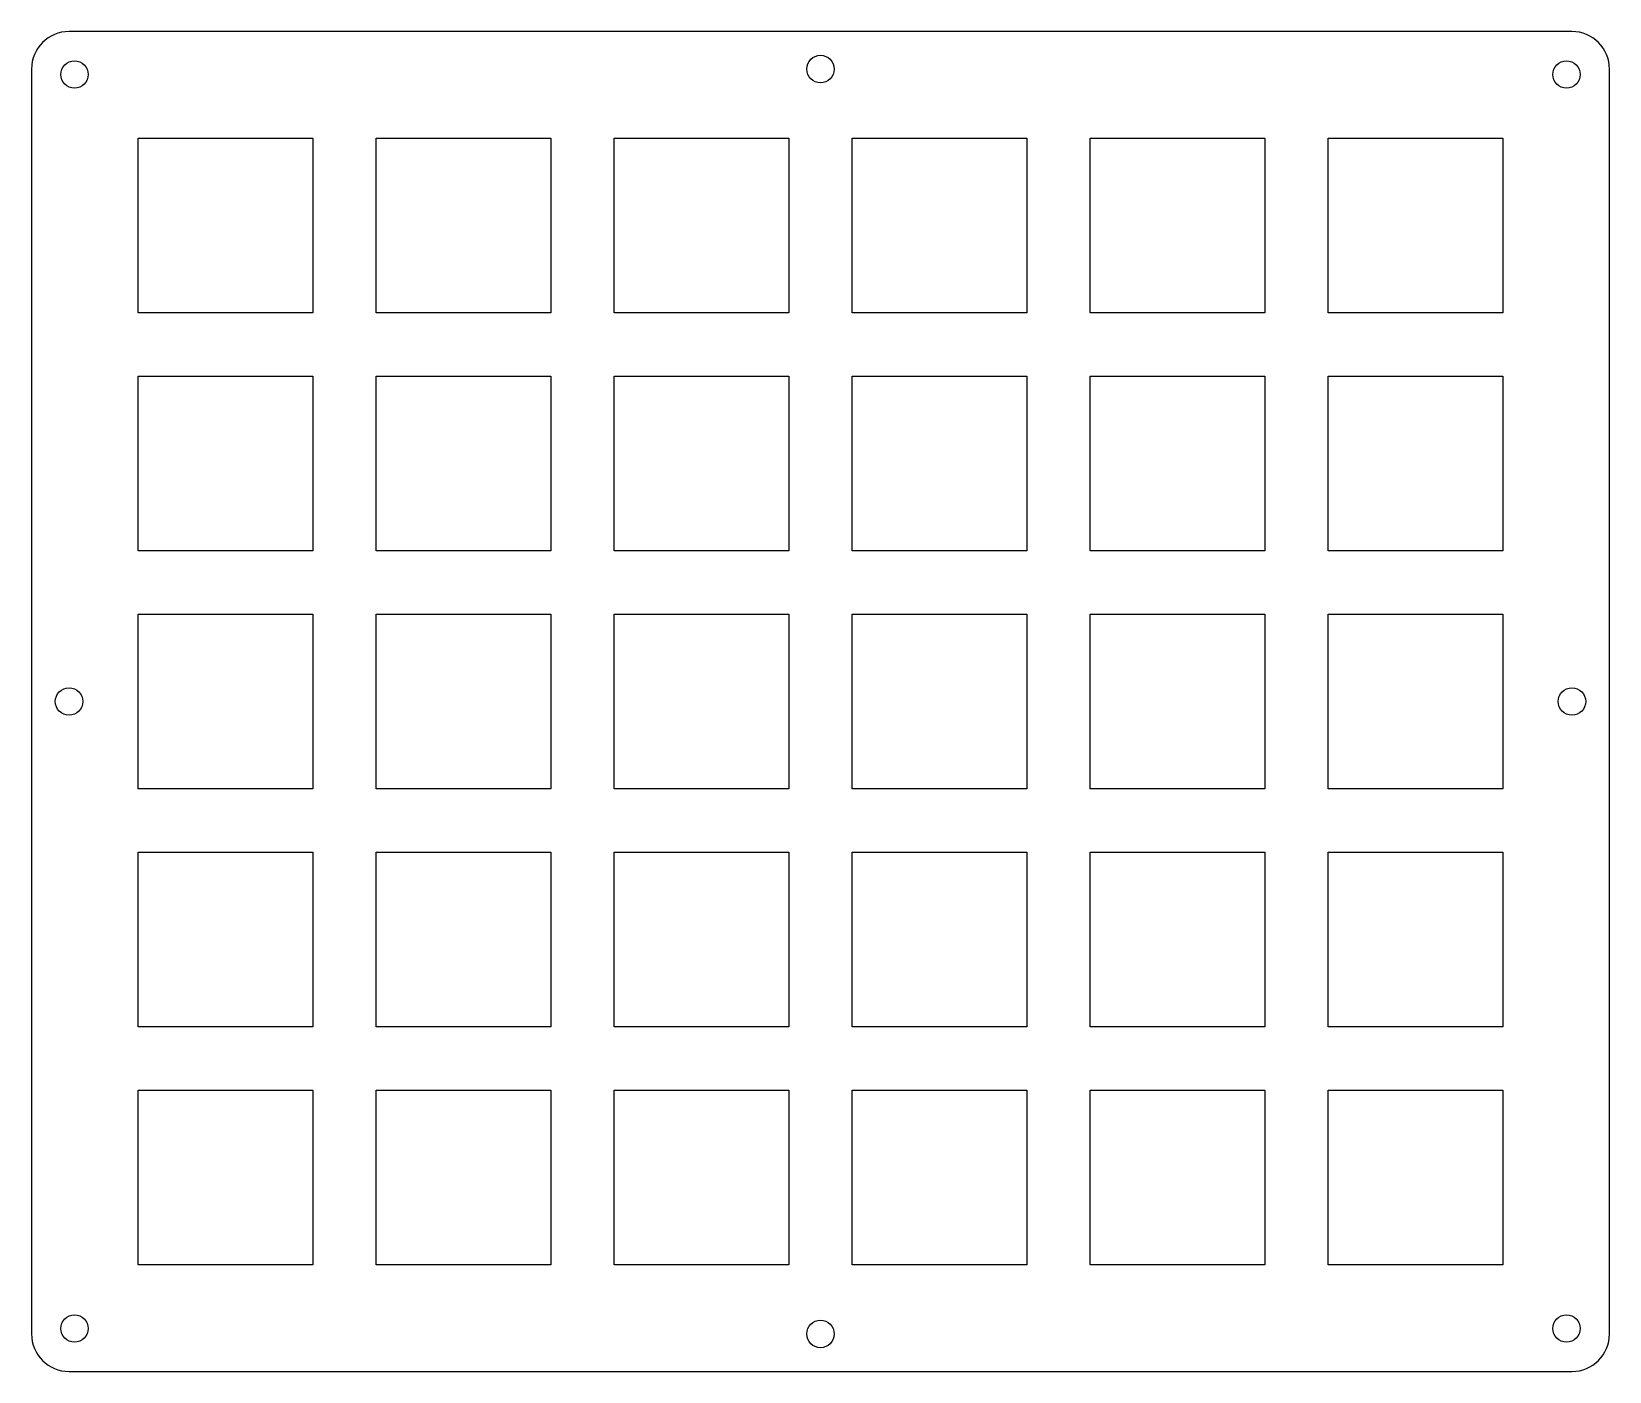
# Model space of a CAD drawing. Header units: millimetres. Extents: x -63 to 63, y -54 to 54.
import ezdxf

# ---------------------------------------------------------------- set-up
doc = ezdxf.new("R2010")
doc.units = ezdxf.units.MM
doc.layers.add('CUTOUTS', color=1, linetype='CONTINUOUS')
doc.layers.add('PERIMETER', color=5, linetype='CONTINUOUS')

msp = doc.modelspace()

# ---------------------------------------------------------------- linework, layer by layer
at = {"layer": 'CUTOUTS'}
for p, q in [((-54.625, 31.1), (-54.625, 45.1)), ((-54.625, 45.1), (-40.625, 45.1)), ((-40.625, 45.1), (-40.625, 31.1)), ((-35.575, 31.1), (-35.575, 45.1)), ((-35.575, 45.1), (-21.575, 45.1)), ((-21.575, 45.1), (-21.575, 31.1)), ((-16.525, 31.1), (-16.525, 45.1)), ((-16.525, 45.1), (-2.525, 45.1)), ((-2.525, 45.1), (-2.525, 31.1)), ((2.525, 31.1), (2.525, 45.1)), ((2.525, 45.1), (16.525, 45.1)), ((16.525, 45.1), (16.525, 31.1)), ((21.575, 31.1), (21.575, 45.1)), ((21.575, 45.1), (35.575, 45.1)), ((35.575, 45.1), (35.575, 31.1)), ((40.625, 31.1), (40.625, 45.1)), ((40.625, 45.1), (54.625, 45.1)), ((54.625, 45.1), (54.625, 31.1)), ((-40.625, 31.1), (-54.625, 31.1)), ((-21.575, 31.1), (-35.575, 31.1)), ((-2.525, 31.1), (-16.525, 31.1)), ((16.525, 31.1), (2.525, 31.1)), ((35.575, 31.1), (21.575, 31.1)), ((54.625, 31.1), (40.625, 31.1)), ((-54.625, 12.05), (-54.625, 26.05)), ((-54.625, 26.05), (-40.625, 26.05)), ((-40.625, 26.05), (-40.625, 12.05)), ((-35.575, 12.05), (-35.575, 26.05)), ((-35.575, 26.05), (-21.575, 26.05)), ((-21.575, 26.05), (-21.575, 12.05)), ((-16.525, 12.05), (-16.525, 26.05)), ((-16.525, 26.05), (-2.525, 26.05)), ((-2.525, 26.05), (-2.525, 12.05)), ((2.525, 12.05), (2.525, 26.05)), ((2.525, 26.05), (16.525, 26.05)), ((16.525, 26.05), (16.525, 12.05)), ((21.575, 12.05), (21.575, 26.05)), ((21.575, 26.05), (35.575, 26.05)), ((35.575, 26.05), (35.575, 12.05)), ((40.625, 12.05), (40.625, 26.05)), ((40.625, 26.05), (54.625, 26.05)), ((54.625, 26.05), (54.625, 12.05)), ((-40.625, 12.05), (-54.625, 12.05)), ((-21.575, 12.05), (-35.575, 12.05)), ((-2.525, 12.05), (-16.525, 12.05)), ((16.525, 12.05), (2.525, 12.05)), ((35.575, 12.05), (21.575, 12.05)), ((54.625, 12.05), (40.625, 12.05)), ((-54.625, 7), (-40.625, 7)), ((-54.625, -7), (-54.625, 7)), ((-40.625, 7), (-40.625, -7)), ((-35.575, -7), (-35.575, 7)), ((-35.575, 7), (-21.575, 7)), ((-21.575, 7), (-21.575, -7)), ((-16.525, -7), (-16.525, 7)), ((-16.525, 7), (-2.525, 7)), ((-2.525, 7), (-2.525, -7)), ((2.525, -7), (2.525, 7)), ((2.525, 7), (16.525, 7)), ((16.525, 7), (16.525, -7)), ((21.575, -7), (21.575, 7)), ((21.575, 7), (35.575, 7)), ((35.575, 7), (35.575, -7)), ((40.625, -7), (40.625, 7)), ((40.625, 7), (54.625, 7)), ((54.625, 7), (54.625, -7)), ((-40.625, -7), (-54.625, -7)), ((-21.575, -7), (-35.575, -7)), ((-2.525, -7), (-16.525, -7)), ((16.525, -7), (2.525, -7)), ((35.575, -7), (21.575, -7)), ((54.625, -7), (40.625, -7)), ((-54.625, -26.05), (-54.625, -12.05)), ((-54.625, -12.05), (-40.625, -12.05)), ((-40.625, -12.05), (-40.625, -26.05)), ((-35.575, -26.05), (-35.575, -12.05)), ((-35.575, -12.05), (-21.575, -12.05)), ((-21.575, -12.05), (-21.575, -26.05)), ((-16.525, -26.05), (-16.525, -12.05)), ((-16.525, -12.05), (-2.525, -12.05)), ((-2.525, -12.05), (-2.525, -26.05)), ((2.525, -26.05), (2.525, -12.05)), ((2.525, -12.05), (16.525, -12.05)), ((16.525, -12.05), (16.525, -26.05)), ((21.575, -26.05), (21.575, -12.05)), ((21.575, -12.05), (35.575, -12.05)), ((35.575, -12.05), (35.575, -26.05)), ((40.625, -26.05), (40.625, -12.05)), ((40.625, -12.05), (54.625, -12.05)), ((54.625, -12.05), (54.625, -26.05)), ((-40.625, -26.05), (-54.625, -26.05)), ((-21.575, -26.05), (-35.575, -26.05)), ((-2.525, -26.05), (-16.525, -26.05)), ((16.525, -26.05), (2.525, -26.05)), ((35.575, -26.05), (21.575, -26.05)), ((54.625, -26.05), (40.625, -26.05)), ((-54.625, -45.1), (-54.625, -31.1)), ((-54.625, -31.1), (-40.625, -31.1)), ((-40.625, -31.1), (-40.625, -45.1)), ((-35.575, -45.1), (-35.575, -31.1)), ((-35.575, -31.1), (-21.575, -31.1)), ((-21.575, -31.1), (-21.575, -45.1)), ((-16.525, -45.1), (-16.525, -31.1)), ((-16.525, -31.1), (-2.525, -31.1)), ((-2.525, -31.1), (-2.525, -45.1)), ((2.525, -45.1), (2.525, -31.1)), ((2.525, -31.1), (16.525, -31.1)), ((16.525, -31.1), (16.525, -45.1)), ((21.575, -45.1), (21.575, -31.1)), ((21.575, -31.1), (35.575, -31.1)), ((35.575, -31.1), (35.575, -45.1)), ((40.625, -45.1), (40.625, -31.1)), ((40.625, -31.1), (54.625, -31.1)), ((54.625, -31.1), (54.625, -45.1)), ((-40.625, -45.1), (-54.625, -45.1)), ((-21.575, -45.1), (-35.575, -45.1)), ((-2.525, -45.1), (-16.525, -45.1)), ((16.525, -45.1), (2.525, -45.1)), ((35.575, -45.1), (21.575, -45.1)), ((54.625, -45.1), (40.625, -45.1))]:
    msp.add_line(p, q, dxfattribs=at)
for centre in [(-59.711, 50.186), (0, 50.625), (59.711, 50.186), (-60.15, 0), (60.15, 0), (-59.711, -50.186), (59.711, -50.186), (0, -50.625)]:
    msp.add_circle(centre, 1.1, dxfattribs=at)
at = {"layer": 'PERIMETER'}
for p, q in [((60.15, 53.625), (-60.15, 53.625)), ((-63.15, 50.625), (-63.15, -50.625)), ((63.15, -50.625), (63.15, 50.625)), ((-60.15, -53.625), (60.15, -53.625))]:
    msp.add_line(p, q, dxfattribs=at)
for centre, start, end in [((-60.15, 50.625), 90, 180), ((60.15, 50.625), 0, 90), ((-60.15, -50.625), 180, 270), ((60.15, -50.625), -90, 0)]:
    msp.add_arc(centre, 3, start, end, dxfattribs=at)

doc.saveas('drawing.dxf')
